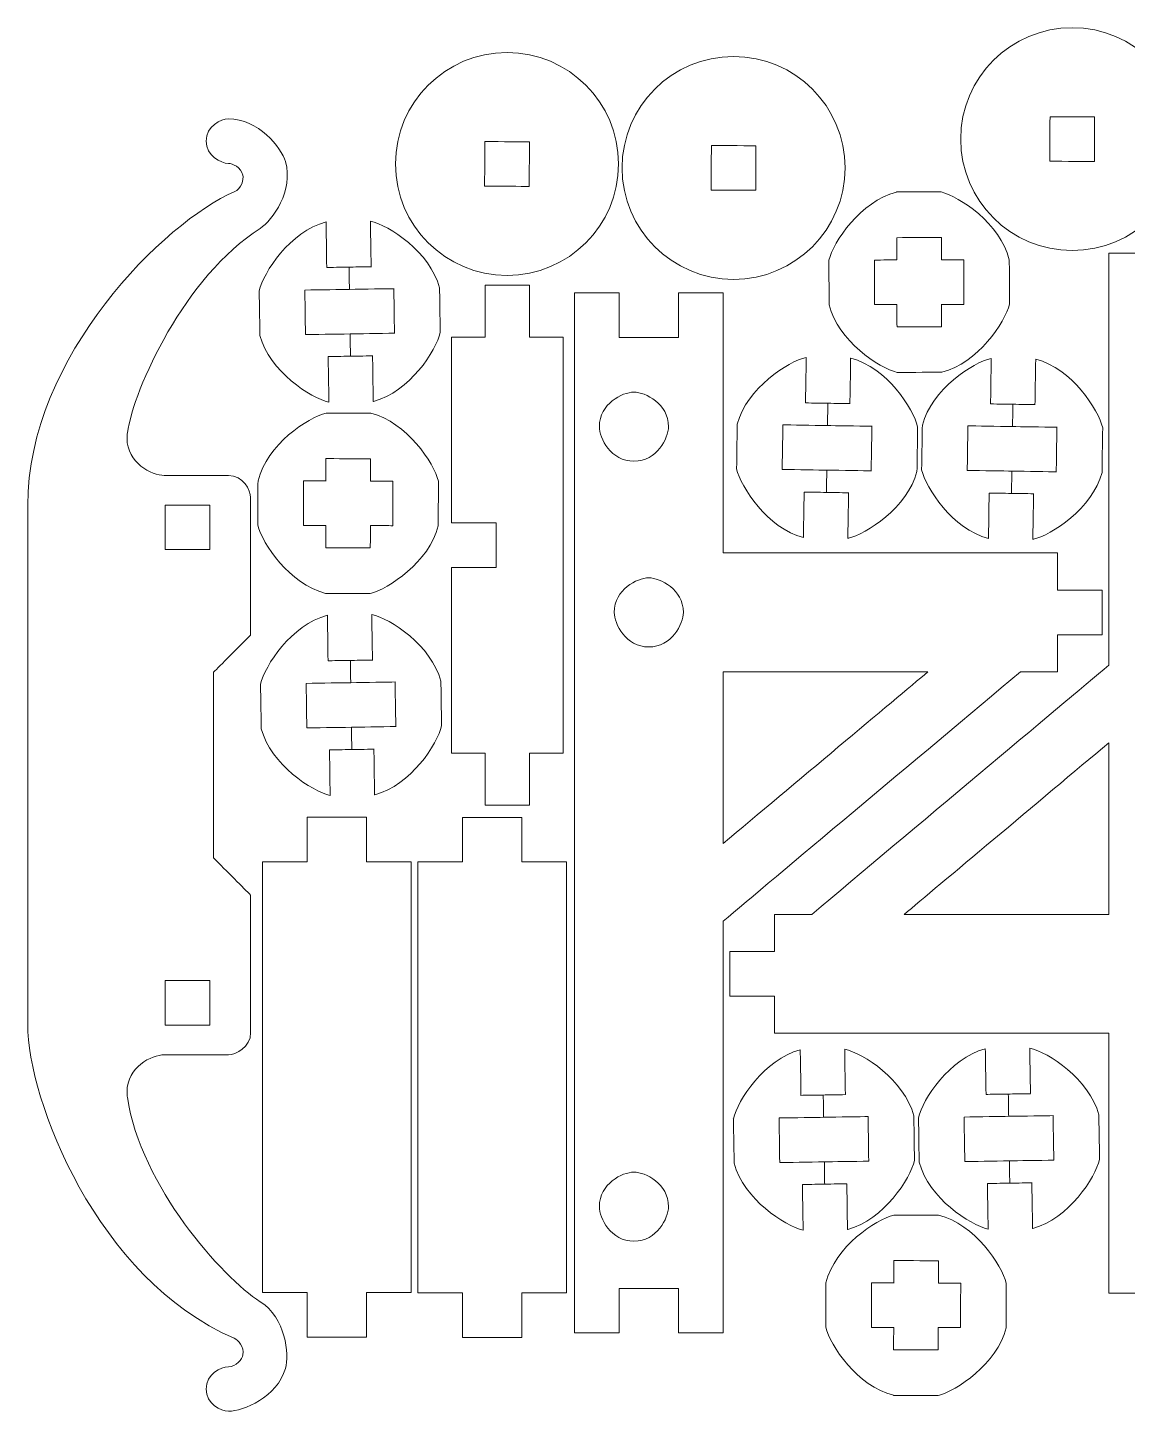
# Model space of a CAD drawing. Header units: millimetres. Extents: x -5059 to 5976, y -2595 to 3315.
# Drawn here: x 1279.8 to 1427.8, y -1473.6 to -1287.3 of the extents above; entities that cross this region are included whole.
import ezdxf

# ---------------------------------------------------------------- set-up
doc = ezdxf.new("R2010")
doc.units = ezdxf.units.MM
doc.header["$MEASUREMENT"] = 0
doc.layers.add('Layer 1', color=7, linetype='Continuous')

msp = doc.modelspace()

# ---------------------------------------------------------------- linework, layer by layer
at = {"layer": 'Layer 1', "color": 250, "lineweight": 9}
for centre in [(1420.3454, -1302.318), (1344.3047, -1305.6688), (1374.7846, -1306.1979)]:
    msp.add_ellipse(centre, major_axis=(0, 15), ratio=1, dxfattribs=at)
at = {"layer": 'Layer 1', "color": 18, "lineweight": 9}
for points in [[(1303.8129, -1302.5841), (1303.8129, -1300.5841), (1305.8129, -1299.5841), (1306.8129, -1299.5841)], [(1417.3613, -1299.3022), (1417.3508, -1301.3023), (1417.335, -1304.3022), (1417.3297, -1305.3022)], [(1423.3613, -1299.3339), (1421.3613, -1299.3234), (1418.3613, -1299.3075), (1417.3613, -1299.3022)], [(1423.3296, -1305.3338), (1423.3401, -1303.3339), (1423.356, -1300.3339), (1423.3613, -1299.3339)], [(1303.8129, -1302.5841), (1303.8129, -1304.5841), (1305.8129, -1305.5841), (1306.8129, -1305.5841)], [(1341.3206, -1302.653), (1341.3101, -1304.6531), (1341.2943, -1307.653), (1341.289, -1308.653)], [(1347.3206, -1302.6847), (1345.3206, -1302.6742), (1342.3206, -1302.6583), (1341.3206, -1302.653)], [(1347.2889, -1308.6846), (1347.2994, -1306.6847), (1347.3153, -1303.6847), (1347.3206, -1302.6847)], [(1371.8005, -1303.1821), (1371.79, -1305.1822), (1371.7742, -1308.1821), (1371.7689, -1309.1821)], [(1377.8005, -1303.2138), (1375.8005, -1303.2033), (1372.8005, -1303.1874), (1371.8005, -1303.1821)], [(1377.7688, -1309.2137), (1377.7793, -1307.2138), (1377.7952, -1304.2138), (1377.8005, -1303.2138)], [(1417.3297, -1305.3022), (1419.3297, -1305.3127), (1422.3295, -1305.3286), (1423.3296, -1305.3338)], [(1279.8129, -1351.6636), (1279.8129, -1331.4879), (1298.3407, -1313.4139), (1307.6046, -1309.4208)], [(1341.289, -1308.653), (1343.289, -1308.6635), (1346.2888, -1308.6794), (1347.2889, -1308.6846)], [(1371.7689, -1309.1821), (1373.7689, -1309.1926), (1376.7687, -1309.2085), (1377.7688, -1309.2137)], [(1396.724, -1309.4319), (1398.724, -1309.4268), (1401.7241, -1309.4189), (1402.7241, -1309.4164)], [(1396.724, -1309.4319), (1396.725, -1309.4391), (1396.7264, -1309.4499), (1396.7269, -1309.4536)], [(1402.7241, -1309.4164), (1402.725, -1309.4235), (1402.7264, -1309.4344), (1402.7269, -1309.438)], [(1411.8852, -1318.5489), (1410.6655, -1313.6693), (1405.1698, -1310.0351), (1402.7269, -1309.438)], [(1396.7269, -1309.4536), (1391.8474, -1310.6733), (1388.2132, -1316.1689), (1387.6159, -1318.6118)], [(1311.097, -1314.3404), (1300.9373, -1320.7826), (1294.107, -1335.9056), (1293.2318, -1341.8566)], [(1319.9538, -1313.4614), (1315.0907, -1314.7451), (1311.5289, -1320.2881), (1310.9638, -1322.7385)], [(1320.0501, -1319.5954), (1320.018, -1317.5507), (1319.9698, -1314.4837), (1319.9538, -1313.4614)], [(1326.0234, -1319.4951), (1325.9912, -1317.4504), (1325.943, -1314.3835), (1325.927, -1313.3612)], [(1325.953, -1313.3672), (1325.9443, -1313.3652), (1325.9314, -1313.3622), (1325.927, -1313.3612)], [(1335.2298, -1322.3571), (1333.9463, -1317.494), (1328.4034, -1313.9323), (1325.953, -1313.3672)], [(1396.7429, -1315.5881), (1398.7428, -1315.583), (1401.7428, -1315.5752), (1402.7428, -1315.5726)], [(1396.7506, -1318.5881), (1396.748, -1317.5881), (1396.7441, -1316.0881), (1396.7429, -1315.5881)], [(1402.7428, -1315.5726), (1402.7454, -1316.5726), (1402.7492, -1318.0725), (1402.7506, -1318.5726)], [(1387.6159, -1318.6118), (1387.6211, -1320.6118), (1387.6289, -1323.6117), (1387.6315, -1324.6117)], [(1393.7506, -1318.5959), (1394.7506, -1318.5933), (1396.2506, -1318.5894), (1396.7506, -1318.5881)], [(1393.7662, -1324.5958), (1393.761, -1322.5958), (1393.7532, -1319.5958), (1393.7506, -1318.5959)], [(1402.7506, -1318.5726), (1403.7506, -1318.5699), (1405.2506, -1318.5661), (1405.7506, -1318.5648)], [(1405.7506, -1318.5648), (1405.7558, -1320.5647), (1405.7635, -1323.5647), (1405.7661, -1324.5647)], [(1411.9008, -1324.5488), (1411.8956, -1322.5488), (1411.8878, -1319.5489), (1411.8852, -1318.5489)], [(1425.2928, -1317.6909), (1427.2928, -1317.6909), (1430.2928, -1317.6909), (1431.2928, -1317.6909)], [(1425.2928, -1373.1269), (1425.2928, -1354.6482), (1425.2928, -1326.9302), (1425.2928, -1317.6909)], [(1323.0497, -1319.5482), (1322.0499, -1319.5639), (1320.5501, -1319.5874), (1320.0501, -1319.5954)], [(1326.0493, -1319.501), (1325.0495, -1319.5167), (1323.5497, -1319.5404), (1323.0497, -1319.5482)], [(1323.0497, -1319.5482), (1323.0654, -1320.547), (1323.0889, -1322.0452), (1323.0968, -1322.5446)], [(1323.0969, -1322.5478), (1325.0966, -1322.5164), (1328.0961, -1322.4693), (1329.0961, -1322.4536)], [(1329.1644, -1328.4468), (1329.133, -1326.4471), (1329.0858, -1323.4475), (1329.0701, -1322.4475)], [(1335.3242, -1328.3564), (1335.2927, -1326.3566), (1335.2456, -1323.357), (1335.2298, -1322.3571)], [(1347.3466, -1321.998), (1345.3466, -1321.998), (1342.3466, -1321.998), (1341.3466, -1321.998)], [(1341.3466, -1321.998), (1341.3466, -1324.3314), (1341.3466, -1327.8314), (1341.3466, -1328.998)], [(1347.3466, -1328.998), (1347.3466, -1326.6647), (1347.3466, -1323.1647), (1347.3466, -1321.998)], [(1310.9379, -1322.7325), (1310.9465, -1322.7345), (1310.9595, -1322.7375), (1310.9638, -1322.7385)], [(1310.9638, -1322.7385), (1310.9952, -1324.7383), (1311.0424, -1327.7379), (1311.0581, -1328.7378)], [(1317.0976, -1322.6422), (1319.0974, -1322.6107), (1322.097, -1322.5635), (1323.0969, -1322.5478)], [(1317.1919, -1328.6414), (1317.1605, -1326.6416), (1317.1134, -1323.642), (1317.0976, -1322.6422)], [(1353.3772, -1323.0334), (1355.3772, -1323.0334), (1358.3772, -1323.0334), (1359.3772, -1323.0334)], [(1353.3772, -1463.0334), (1353.3772, -1416.3668), (1353.3772, -1346.3668), (1353.3772, -1323.0334)], [(1359.3772, -1323.0334), (1359.3772, -1325.0334), (1359.3772, -1328.0334), (1359.3772, -1329.0334)], [(1367.3772, -1323.0334), (1369.3772, -1323.0334), (1372.3772, -1323.0334), (1373.3772, -1323.0334)], [(1367.3772, -1329.0334), (1367.3772, -1327.0334), (1367.3772, -1324.0334), (1367.3772, -1323.0334)], [(1373.3772, -1323.0334), (1373.3772, -1334.7001), (1373.3772, -1352.2001), (1373.3772, -1358.0334)], [(1387.6315, -1324.6117), (1388.8513, -1329.4912), (1394.347, -1333.1254), (1396.7899, -1333.7226)], [(1396.7661, -1324.588), (1395.7662, -1324.5906), (1394.2661, -1324.5945), (1393.7662, -1324.5958)], [(1396.7661, -1324.588), (1396.7652, -1324.5809), (1396.7638, -1324.57), (1396.7633, -1324.5664)], [(1396.7739, -1327.588), (1396.7713, -1326.588), (1396.7675, -1325.0881), (1396.7661, -1324.588)], [(1402.7662, -1324.5725), (1402.7652, -1324.5653), (1402.7638, -1324.5545), (1402.7633, -1324.5508)], [(1405.7661, -1324.5647), (1404.7661, -1324.5673), (1403.2661, -1324.5712), (1402.7662, -1324.5725)], [(1402.7662, -1324.5725), (1402.7687, -1325.5724), (1402.7727, -1327.0725), (1402.7739, -1327.5724)], [(1402.7898, -1333.7071), (1407.6693, -1332.4873), (1411.3035, -1326.9916), (1411.9008, -1324.5488)], [(1402.7739, -1327.5724), (1400.7739, -1327.5776), (1397.7739, -1327.5854), (1396.7739, -1327.588)], [(1311.0321, -1328.7318), (1311.0408, -1328.7338), (1311.0537, -1328.7368), (1311.0581, -1328.7378)], [(1311.0581, -1328.7378), (1312.3417, -1333.6008), (1317.8845, -1337.1626), (1320.3351, -1337.7277)], [(1323.1911, -1328.5471), (1321.1914, -1328.5785), (1318.1918, -1328.6257), (1317.1919, -1328.6414)], [(1329.1903, -1328.4528), (1327.1906, -1328.4842), (1324.191, -1328.5314), (1323.1911, -1328.5471)], [(1323.1911, -1328.5471), (1323.2068, -1329.5459), (1323.2303, -1331.0441), (1323.2382, -1331.5435)], [(1326.3343, -1337.6335), (1331.1972, -1336.3498), (1334.7591, -1330.8068), (1335.3242, -1328.3564)], [(1341.3466, -1328.998), (1339.8466, -1328.998), (1337.5966, -1328.998), (1336.8466, -1328.998)], [(1336.8466, -1328.998), (1336.8466, -1337.3314), (1336.8466, -1349.8314), (1336.8466, -1353.998)], [(1351.8466, -1328.998), (1350.3466, -1328.998), (1348.0966, -1328.998), (1347.3466, -1328.998)], [(1351.8466, -1384.998), (1351.8466, -1366.3314), (1351.8466, -1338.3314), (1351.8466, -1328.998)], [(1359.3772, -1329.0334), (1362.0438, -1329.0334), (1366.0438, -1329.0334), (1367.3772, -1329.0334)], [(1320.2386, -1331.5939), (1321.2385, -1331.5782), (1322.7383, -1331.5545), (1323.2382, -1331.5467)], [(1320.3351, -1337.7277), (1320.3029, -1335.6831), (1320.2547, -1332.6162), (1320.2386, -1331.5939)], [(1323.2382, -1331.5467), (1324.2381, -1331.531), (1325.7379, -1331.5075), (1326.2378, -1331.4995)], [(1326.3083, -1337.6275), (1326.2762, -1335.5828), (1326.228, -1332.5159), (1326.212, -1331.4936)], [(1375.2869, -1340.6917), (1376.5705, -1335.8287), (1382.1133, -1332.2669), (1384.5639, -1331.7018)], [(1384.5639, -1331.7018), (1384.5317, -1333.7464), (1384.4835, -1336.8133), (1384.4674, -1337.8356)], [(1390.5371, -1331.802), (1390.505, -1333.8467), (1390.4568, -1336.9136), (1390.4408, -1337.9359)], [(1390.5599, -1331.7967), (1390.5523, -1331.7985), (1390.5409, -1331.8012), (1390.5371, -1331.802)], [(1390.5631, -1331.796), (1395.426, -1333.0797), (1398.9879, -1338.6227), (1399.553, -1341.0731)], [(1400.1836, -1340.8234), (1401.4672, -1335.9604), (1407.01, -1332.3986), (1409.4606, -1331.8335)], [(1409.4606, -1331.8335), (1409.4284, -1333.8781), (1409.3802, -1336.945), (1409.3641, -1337.9673)], [(1415.4338, -1331.9337), (1415.4017, -1333.9784), (1415.3535, -1337.0453), (1415.3375, -1338.0676)], [(1415.4566, -1331.9284), (1415.449, -1331.9302), (1415.4376, -1331.9329), (1415.4338, -1331.9337)], [(1415.4598, -1331.9277), (1420.3227, -1333.2114), (1423.8846, -1338.7544), (1424.4497, -1341.2048)], [(1396.7899, -1333.7226), (1398.7898, -1333.7174), (1401.7898, -1333.7096), (1402.7898, -1333.7071)], [(1310.8005, -1348.3113), (1312.0203, -1343.4318), (1317.516, -1339.7976), (1319.9589, -1339.2004)], [(1319.9589, -1339.2004), (1321.9588, -1339.2056), (1324.9588, -1339.2134), (1325.9588, -1339.2159)], [(1325.9588, -1339.2159), (1330.8383, -1340.4357), (1334.4725, -1345.9314), (1335.0698, -1348.3742)], [(1326.3311, -1337.6328), (1326.3235, -1337.631), (1326.3121, -1337.6283), (1326.3083, -1337.6275)], [(1384.4674, -1337.8356), (1385.4673, -1337.8513), (1386.9671, -1337.875), (1387.467, -1337.8828)], [(1387.4199, -1340.8824), (1387.4356, -1339.8836), (1387.4591, -1338.3854), (1387.467, -1337.886)], [(1387.467, -1337.8828), (1388.4669, -1337.8985), (1389.9667, -1337.922), (1390.4666, -1337.93)], [(1409.3641, -1337.9673), (1410.364, -1337.983), (1411.8638, -1338.0067), (1412.3637, -1338.0145)], [(1412.3166, -1341.0141), (1412.3323, -1340.0153), (1412.3558, -1338.5171), (1412.3637, -1338.0177)], [(1412.3637, -1338.0145), (1413.3636, -1338.0302), (1414.8634, -1338.0537), (1415.3633, -1338.0617)], [(1375.1926, -1346.691), (1375.224, -1344.6912), (1375.2712, -1341.6916), (1375.2869, -1340.6917)], [(1375.2609, -1340.6977), (1375.2696, -1340.6957), (1375.2825, -1340.6927), (1375.2869, -1340.6917)], [(1381.4207, -1340.7881), (1381.3893, -1342.7879), (1381.3422, -1345.7875), (1381.3264, -1346.7873)], [(1387.4199, -1340.8824), (1385.4202, -1340.851), (1382.4206, -1340.8038), (1381.4207, -1340.7881)], [(1393.4191, -1340.9767), (1391.4194, -1340.9453), (1388.4198, -1340.8981), (1387.4199, -1340.8824)], [(1393.3932, -1340.9827), (1393.3618, -1342.9824), (1393.3146, -1345.982), (1393.2989, -1346.982)], [(1399.553, -1341.0731), (1399.5215, -1343.0729), (1399.4744, -1346.0725), (1399.4586, -1347.0724)], [(1400.0893, -1346.8227), (1400.1207, -1344.8229), (1400.1679, -1341.8233), (1400.1836, -1340.8234)], [(1400.1576, -1340.8294), (1400.1663, -1340.8274), (1400.1792, -1340.8244), (1400.1836, -1340.8234)], [(1406.3174, -1340.9198), (1406.286, -1342.9196), (1406.2389, -1345.9192), (1406.2231, -1346.919)], [(1412.3166, -1341.0141), (1410.3169, -1340.9827), (1407.3173, -1340.9355), (1406.3174, -1340.9198)], [(1418.3158, -1341.1084), (1416.3161, -1341.077), (1413.3165, -1341.0298), (1412.3166, -1341.0141)], [(1418.2899, -1341.1144), (1418.2585, -1343.1141), (1418.2113, -1346.1137), (1418.1956, -1347.1137)], [(1293.1786, -1342.5841), (1293.1786, -1342.3403), (1293.2141, -1341.9772), (1293.2318, -1341.8566)], [(1293.1786, -1342.5841), (1293.1786, -1345.9175), (1296.512, -1347.5841), (1298.1786, -1347.5841)], [(1424.4497, -1341.2048), (1424.4182, -1343.2046), (1424.3711, -1346.2042), (1424.3553, -1347.2041)], [(1319.9429, -1345.335), (1319.9403, -1346.335), (1319.9365, -1347.8349), (1319.9351, -1348.335)], [(1325.9429, -1345.3506), (1323.9429, -1345.3454), (1320.9429, -1345.3376), (1319.9429, -1345.335)], [(1325.9352, -1348.3505), (1325.9377, -1347.3506), (1325.9417, -1345.8505), (1325.9429, -1345.3506)], [(1375.1667, -1346.697), (1375.1753, -1346.695), (1375.1883, -1346.692), (1375.1926, -1346.691)], [(1384.1826, -1355.9681), (1379.3195, -1354.6844), (1375.7577, -1349.1414), (1375.1926, -1346.691)], [(1298.1786, -1347.5841), (1301.0567, -1347.5841), (1305.3739, -1347.5841), (1306.8129, -1347.5841)], [(1306.8129, -1347.5841), (1308.8129, -1347.5841), (1309.8129, -1349.5841), (1309.8129, -1350.5841)], [(1310.7849, -1354.3112), (1310.7901, -1352.3112), (1310.7979, -1349.3113), (1310.8005, -1348.3113)], [(1316.9352, -1348.3272), (1316.93, -1350.3272), (1316.9222, -1353.3272), (1316.9196, -1354.3271)], [(1319.9351, -1348.335), (1318.9352, -1348.3324), (1317.4351, -1348.3285), (1316.9352, -1348.3272)], [(1319.9351, -1348.335), (1319.9342, -1348.3421), (1319.9328, -1348.353), (1319.9323, -1348.3566)], [(1325.9352, -1348.3505), (1325.9342, -1348.3577), (1325.9328, -1348.3685), (1325.9323, -1348.3722)], [(1328.9351, -1348.3583), (1327.9351, -1348.3557), (1326.4351, -1348.3518), (1325.9352, -1348.3505)], [(1328.9196, -1354.3582), (1328.9248, -1352.3583), (1328.9325, -1349.3583), (1328.9351, -1348.3583)], [(1335.0698, -1348.3742), (1335.0646, -1350.3742), (1335.0568, -1353.3741), (1335.0542, -1354.3741)], [(1381.3264, -1346.7873), (1383.3262, -1346.8188), (1386.3258, -1346.866), (1387.3257, -1346.8817)], [(1387.2785, -1349.8813), (1387.2942, -1348.8825), (1387.3177, -1347.3843), (1387.3256, -1346.8849)], [(1387.3257, -1346.8817), (1389.3254, -1346.9131), (1392.3249, -1346.9602), (1393.3249, -1346.9759)], [(1399.4586, -1347.0724), (1398.1751, -1351.9355), (1392.6322, -1355.4972), (1390.1818, -1356.0623)], [(1400.0634, -1346.8287), (1400.072, -1346.8267), (1400.085, -1346.8237), (1400.0893, -1346.8227)], [(1409.0793, -1356.0998), (1404.2162, -1354.8161), (1400.6544, -1349.2731), (1400.0893, -1346.8227)], [(1406.2231, -1346.919), (1408.2229, -1346.9505), (1411.2225, -1346.9977), (1412.2224, -1347.0134)], [(1412.1752, -1350.013), (1412.1909, -1349.0142), (1412.2144, -1347.516), (1412.2223, -1347.0166)], [(1412.2224, -1347.0134), (1414.2221, -1347.0448), (1417.2216, -1347.0919), (1418.2216, -1347.1076)], [(1424.3553, -1347.2041), (1423.0718, -1352.0672), (1417.5289, -1355.6289), (1415.0785, -1356.194)], [(1384.2789, -1349.8341), (1384.2468, -1351.8788), (1384.1986, -1354.9458), (1384.1826, -1355.9681)], [(1387.2785, -1349.8813), (1386.2787, -1349.8656), (1384.7789, -1349.8421), (1384.2789, -1349.8341)], [(1390.2781, -1349.9285), (1389.2783, -1349.9128), (1387.7785, -1349.8891), (1387.2785, -1349.8813)], [(1390.2522, -1349.9344), (1390.22, -1351.9791), (1390.1718, -1355.046), (1390.1558, -1356.0683)], [(1409.1756, -1349.9658), (1409.1435, -1352.0105), (1409.0953, -1355.0775), (1409.0793, -1356.0998)], [(1412.1752, -1350.013), (1411.1754, -1349.9973), (1409.6756, -1349.9738), (1409.1756, -1349.9658)], [(1415.1748, -1350.0602), (1414.175, -1350.0445), (1412.6752, -1350.0208), (1412.1752, -1350.013)], [(1415.1489, -1350.0661), (1415.1167, -1352.1108), (1415.0685, -1355.1777), (1415.0525, -1356.2)], [(1279.8129, -1421.5047), (1279.8129, -1398.2243), (1279.8129, -1363.3038), (1279.8129, -1351.6636)], [(1298.3129, -1351.5841), (1298.3129, -1353.5841), (1298.3129, -1356.5841), (1298.3129, -1357.5841)], [(1304.3129, -1351.5841), (1302.3129, -1351.5841), (1299.3129, -1351.5841), (1298.3129, -1351.5841)], [(1304.3129, -1357.5841), (1304.3129, -1355.5841), (1304.3129, -1352.5841), (1304.3129, -1351.5841)], [(1309.8129, -1350.5841), (1309.8129, -1356.7508), (1309.8129, -1366.0008), (1309.8129, -1369.0841)], [(1342.8466, -1353.998), (1340.8466, -1353.998), (1337.8466, -1353.998), (1336.8466, -1353.998)], [(1342.8466, -1359.998), (1342.8466, -1357.998), (1342.8466, -1354.998), (1342.8466, -1353.998)], [(1319.8959, -1363.4694), (1315.0164, -1362.2497), (1311.3822, -1356.7541), (1310.7849, -1354.3112)], [(1316.9196, -1354.3271), (1317.9196, -1354.3297), (1319.4196, -1354.3336), (1319.9196, -1354.3349)], [(1319.9196, -1354.3349), (1319.917, -1355.3349), (1319.9131, -1356.8349), (1319.9119, -1357.3349)], [(1335.0542, -1354.3741), (1333.8345, -1359.2537), (1328.3388, -1362.8879), (1325.8959, -1363.485)], [(1325.9118, -1357.3504), (1325.9144, -1356.3504), (1325.9182, -1354.8505), (1325.9196, -1354.3504)], [(1325.9196, -1354.3504), (1326.9196, -1354.3531), (1328.4196, -1354.3569), (1328.9196, -1354.3582)], [(1298.3129, -1357.5841), (1300.3129, -1357.5841), (1303.3129, -1357.5841), (1304.3129, -1357.5841)], [(1319.9119, -1357.3349), (1321.9118, -1357.34), (1324.9118, -1357.3478), (1325.9118, -1357.3504)], [(1390.1818, -1356.0623), (1390.1731, -1356.0643), (1390.1602, -1356.0673), (1390.1558, -1356.0683)], [(1415.0785, -1356.194), (1415.0698, -1356.196), (1415.0569, -1356.199), (1415.0525, -1356.2)], [(1373.3772, -1358.0334), (1388.3772, -1358.0334), (1410.8772, -1358.0334), (1418.3772, -1358.0334)], [(1418.3772, -1358.0334), (1418.3772, -1359.7001), (1418.3772, -1362.2001), (1418.3772, -1363.0334)], [(1336.8466, -1359.998), (1338.8466, -1359.998), (1341.8466, -1359.998), (1342.8466, -1359.998)], [(1336.8466, -1359.998), (1336.8466, -1368.3314), (1336.8466, -1380.8314), (1336.8466, -1384.998)], [(1418.3772, -1363.0334), (1420.3772, -1363.0334), (1423.3772, -1363.0334), (1424.3772, -1363.0334)], [(1424.3772, -1363.0334), (1424.3772, -1365.0334), (1424.3772, -1368.0334), (1424.3772, -1369.0334)], [(1319.893, -1363.4911), (1319.894, -1363.4839), (1319.8954, -1363.4731), (1319.8959, -1363.4694)], [(1319.893, -1363.4911), (1321.893, -1363.4962), (1324.8931, -1363.5041), (1325.8931, -1363.5066)], [(1325.8931, -1363.5066), (1325.894, -1363.4995), (1325.8954, -1363.4886), (1325.8959, -1363.485)], [(1320.1321, -1366.4093), (1315.269, -1367.693), (1311.7072, -1373.236), (1311.1421, -1375.6864)], [(1320.2284, -1372.5433), (1320.1963, -1370.4986), (1320.1481, -1367.4316), (1320.1321, -1366.4093)], [(1326.2017, -1372.443), (1326.1695, -1370.3983), (1326.1213, -1367.3314), (1326.1053, -1366.3091)], [(1326.1313, -1366.3151), (1326.1226, -1366.3131), (1326.1097, -1366.3101), (1326.1053, -1366.3091)], [(1335.4081, -1375.305), (1334.1246, -1370.4419), (1328.5817, -1366.8802), (1326.1313, -1366.3151)], [(1418.3772, -1369.0334), (1418.3772, -1370.7001), (1418.3772, -1373.2001), (1418.3772, -1374.0334)], [(1424.3772, -1369.0334), (1422.3772, -1369.0334), (1419.3772, -1369.0334), (1418.3772, -1369.0334)], [(1309.8129, -1369.0841), (1308.1462, -1370.7508), (1305.6462, -1373.2508), (1304.8129, -1374.0841)], [(1323.228, -1372.4961), (1322.2282, -1372.5118), (1320.7284, -1372.5353), (1320.2284, -1372.5433)], [(1326.2276, -1372.4489), (1325.2278, -1372.4646), (1323.728, -1372.4883), (1323.228, -1372.4961)], [(1323.228, -1372.4961), (1323.2437, -1373.4949), (1323.2672, -1374.9931), (1323.2751, -1375.4925)], [(1304.8129, -1374.0841), (1304.8129, -1382.4175), (1304.8129, -1394.9175), (1304.8129, -1399.0841)], [(1373.3772, -1374.0334), (1373.3772, -1381.7403), (1373.3772, -1393.3007), (1373.3772, -1397.1541)], [(1373.3772, -1397.1541), (1382.5619, -1389.4472), (1396.339, -1377.8869), (1400.9314, -1374.0334)], [(1400.9314, -1374.0334), (1391.7466, -1374.0334), (1377.9695, -1374.0334), (1373.3772, -1374.0334)], [(1413.3772, -1374.0334), (1400.0438, -1385.2214), (1380.0438, -1402.0034), (1373.3772, -1407.5974)], [(1385.2928, -1406.6909), (1398.6262, -1395.5029), (1418.6262, -1378.7209), (1425.2928, -1373.1269)], [(1418.3772, -1374.0334), (1416.7105, -1374.0334), (1414.2105, -1374.0334), (1413.3772, -1374.0334)], [(1311.1162, -1375.6804), (1311.1248, -1375.6824), (1311.1378, -1375.6854), (1311.1421, -1375.6864)], [(1311.1421, -1375.6864), (1311.1735, -1377.6862), (1311.2207, -1380.6858), (1311.2364, -1381.6857)], [(1317.2759, -1375.5901), (1319.2757, -1375.5586), (1322.2753, -1375.5114), (1323.2752, -1375.4957)], [(1317.3702, -1381.5893), (1317.3388, -1379.5895), (1317.2917, -1376.5899), (1317.2759, -1375.5901)], [(1323.2752, -1375.4957), (1325.2749, -1375.4643), (1328.2744, -1375.4172), (1329.2744, -1375.4015)], [(1329.3427, -1381.3947), (1329.3113, -1379.395), (1329.2641, -1376.3954), (1329.2484, -1375.3954)], [(1335.5025, -1381.3043), (1335.471, -1379.3045), (1335.4239, -1376.3049), (1335.4081, -1375.305)], [(1311.2104, -1381.6797), (1311.2191, -1381.6817), (1311.232, -1381.6847), (1311.2364, -1381.6857)], [(1311.2364, -1381.6857), (1312.52, -1386.5487), (1318.0628, -1390.1105), (1320.5134, -1390.6756)], [(1323.3694, -1381.495), (1321.3697, -1381.5264), (1318.3701, -1381.5736), (1317.3702, -1381.5893)], [(1329.3686, -1381.4007), (1327.3689, -1381.4321), (1324.3693, -1381.4793), (1323.3694, -1381.495)], [(1323.3694, -1381.495), (1323.3851, -1382.4938), (1323.4086, -1383.992), (1323.4165, -1384.4914)], [(1326.5126, -1390.5814), (1331.3755, -1389.2977), (1334.9374, -1383.7547), (1335.5025, -1381.3043)], [(1425.2928, -1383.5702), (1416.1081, -1391.2771), (1402.331, -1402.8374), (1397.7386, -1406.6909)], [(1425.2928, -1406.6909), (1425.2928, -1398.984), (1425.2928, -1387.4236), (1425.2928, -1383.5702)], [(1320.4169, -1384.5418), (1321.4168, -1384.5261), (1322.9166, -1384.5024), (1323.4165, -1384.4946)], [(1320.5134, -1390.6756), (1320.4812, -1388.631), (1320.433, -1385.5641), (1320.4169, -1384.5418)], [(1323.4165, -1384.4946), (1324.4164, -1384.4789), (1325.9162, -1384.4554), (1326.4161, -1384.4474)], [(1326.4866, -1390.5754), (1326.4545, -1388.5307), (1326.4063, -1385.4638), (1326.3903, -1384.4415)], [(1336.8466, -1384.998), (1338.3466, -1384.998), (1340.5966, -1384.998), (1341.3466, -1384.998)], [(1341.3466, -1384.998), (1341.3466, -1387.3314), (1341.3466, -1390.8314), (1341.3466, -1391.998)], [(1347.3466, -1391.998), (1347.3466, -1389.6647), (1347.3466, -1386.1647), (1347.3466, -1384.998)], [(1347.3466, -1384.998), (1348.8466, -1384.998), (1351.0966, -1384.998), (1351.8466, -1384.998)], [(1326.5094, -1390.5807), (1326.5018, -1390.5789), (1326.4904, -1390.5762), (1326.4866, -1390.5754)], [(1341.3466, -1391.998), (1343.3466, -1391.998), (1346.3466, -1391.998), (1347.3466, -1391.998)], [(1317.4182, -1399.5907), (1317.4182, -1397.5907), (1317.4182, -1394.5907), (1317.4182, -1393.5907)], [(1325.4182, -1393.5907), (1322.7515, -1393.5907), (1318.7515, -1393.5907), (1317.4182, -1393.5907)], [(1325.4182, -1393.5907), (1325.4182, -1395.5907), (1325.4182, -1398.5907), (1325.4182, -1399.5907)], [(1338.2919, -1399.6233), (1338.2919, -1397.6233), (1338.2919, -1394.6233), (1338.2919, -1393.6233)], [(1346.2919, -1393.6233), (1343.6252, -1393.6233), (1339.6252, -1393.6233), (1338.2919, -1393.6233)], [(1346.2919, -1393.6233), (1346.2919, -1395.6233), (1346.2919, -1398.6233), (1346.2919, -1399.6233)], [(1304.8129, -1399.0841), (1306.4796, -1400.7508), (1308.9796, -1403.2508), (1309.8129, -1404.0841)], [(1311.4182, -1399.5907), (1313.4182, -1399.5907), (1316.4182, -1399.5907), (1317.4182, -1399.5907)], [(1311.4182, -1457.5907), (1311.4182, -1438.2574), (1311.4182, -1409.2574), (1311.4182, -1399.5907)], [(1325.4182, -1399.5907), (1327.4182, -1399.5907), (1330.4182, -1399.5907), (1331.4182, -1399.5907)], [(1331.4182, -1399.5907), (1331.4182, -1418.9241), (1331.4182, -1447.9241), (1331.4182, -1457.5907)], [(1332.2919, -1399.6233), (1334.2919, -1399.6233), (1337.2919, -1399.6233), (1338.2919, -1399.6233)], [(1332.2919, -1457.6233), (1332.2919, -1438.29), (1332.2919, -1409.29), (1332.2919, -1399.6233)], [(1346.2919, -1399.6233), (1348.2919, -1399.6233), (1351.2919, -1399.6233), (1352.2919, -1399.6233)], [(1352.2919, -1399.6233), (1352.2919, -1418.9567), (1352.2919, -1447.9567), (1352.2919, -1457.6233)], [(1309.8129, -1422.5841), (1309.8129, -1416.4175), (1309.8129, -1407.1675), (1309.8129, -1404.0841)], [(1373.3772, -1407.5974), (1373.3772, -1426.0761), (1373.3772, -1453.7941), (1373.3772, -1463.0334)], [(1380.2928, -1406.6909), (1381.9595, -1406.6909), (1384.4595, -1406.6909), (1385.2928, -1406.6909)], [(1380.2928, -1411.6909), (1380.2928, -1410.0242), (1380.2928, -1407.5242), (1380.2928, -1406.6909)], [(1397.7386, -1406.6909), (1406.9234, -1406.6909), (1420.7005, -1406.6909), (1425.2928, -1406.6909)], [(1374.2928, -1411.6909), (1376.2928, -1411.6909), (1379.2928, -1411.6909), (1380.2928, -1411.6909)], [(1374.2928, -1417.6909), (1374.2928, -1415.6909), (1374.2928, -1412.6909), (1374.2928, -1411.6909)], [(1298.3129, -1415.5841), (1298.3129, -1417.5841), (1298.3129, -1420.5841), (1298.3129, -1421.5841)], [(1304.3129, -1415.5841), (1302.3129, -1415.5841), (1299.3129, -1415.5841), (1298.3129, -1415.5841)], [(1304.3129, -1421.5841), (1304.3129, -1419.5841), (1304.3129, -1416.5841), (1304.3129, -1415.5841)], [(1380.2928, -1417.6909), (1378.2928, -1417.6909), (1375.2928, -1417.6909), (1374.2928, -1417.6909)], [(1380.2928, -1422.6909), (1380.2928, -1421.0242), (1380.2928, -1418.5242), (1380.2928, -1417.6909)], [(1307.6046, -1463.7475), (1289.0768, -1455.7613), (1279.8129, -1431.5925), (1279.8129, -1421.5047)], [(1298.3129, -1421.5841), (1300.3129, -1421.5841), (1303.3129, -1421.5841), (1304.3129, -1421.5841)], [(1309.8129, -1422.5841), (1309.8129, -1424.5841), (1307.8129, -1425.5841), (1306.8129, -1425.5841)], [(1425.2928, -1422.6909), (1410.2928, -1422.6909), (1387.7928, -1422.6909), (1380.2928, -1422.6909)], [(1425.2928, -1457.6909), (1425.2928, -1446.0242), (1425.2928, -1428.5242), (1425.2928, -1422.6909)], [(1383.7595, -1424.9149), (1378.8964, -1426.1986), (1375.3346, -1431.7416), (1374.7695, -1434.192)], [(1383.8558, -1431.0489), (1383.8237, -1429.0042), (1383.7755, -1425.9372), (1383.7595, -1424.9149)], [(1389.8291, -1430.9486), (1389.7969, -1428.9039), (1389.7487, -1425.837), (1389.7327, -1424.8147)], [(1389.7587, -1424.8207), (1389.75, -1424.8187), (1389.7371, -1424.8157), (1389.7327, -1424.8147)], [(1399.0355, -1433.8106), (1397.752, -1428.9475), (1392.2091, -1425.3858), (1389.7587, -1424.8207)], [(1408.6562, -1424.7832), (1403.7931, -1426.0669), (1400.2313, -1431.6099), (1399.6662, -1434.0603)], [(1408.7525, -1430.9172), (1408.7204, -1428.8725), (1408.6722, -1425.8055), (1408.6562, -1424.7832)], [(1414.7258, -1430.8169), (1414.6936, -1428.7722), (1414.6454, -1425.7053), (1414.6294, -1424.683)], [(1414.6554, -1424.689), (1414.6467, -1424.687), (1414.6338, -1424.684), (1414.6294, -1424.683)], [(1423.9322, -1433.6789), (1422.6487, -1428.8158), (1417.1058, -1425.2541), (1414.6554, -1424.689)], [(1293.1786, -1430.5841), (1293.1786, -1427.2508), (1296.512, -1425.5841), (1298.1786, -1425.5841)], [(1306.8129, -1425.5841), (1303.9348, -1425.5841), (1299.6177, -1425.5841), (1298.1786, -1425.5841)], [(1293.1786, -1430.5841), (1293.1786, -1430.8279), (1293.2141, -1431.191), (1293.2318, -1431.3117)], [(1293.2318, -1431.3117), (1294.9822, -1443.2136), (1306.0171, -1455.6068), (1311.097, -1458.8279)], [(1386.8554, -1431.0017), (1385.8556, -1431.0174), (1384.3558, -1431.0409), (1383.8558, -1431.0489)], [(1389.855, -1430.9545), (1388.8552, -1430.9702), (1387.3554, -1430.9939), (1386.8554, -1431.0017)], [(1386.8554, -1431.0017), (1386.8711, -1432.0005), (1386.8946, -1433.4987), (1386.9025, -1433.9981)], [(1411.7521, -1430.87), (1410.7523, -1430.8857), (1409.2525, -1430.9092), (1408.7525, -1430.9172)], [(1414.7517, -1430.8228), (1413.7519, -1430.8385), (1412.2521, -1430.8622), (1411.7521, -1430.87)], [(1411.7521, -1430.87), (1411.7678, -1431.8688), (1411.7913, -1433.367), (1411.7992, -1433.8664)], [(1374.7436, -1434.186), (1374.7522, -1434.188), (1374.7652, -1434.191), (1374.7695, -1434.192)], [(1374.7695, -1434.192), (1374.8009, -1436.1918), (1374.8481, -1439.1914), (1374.8638, -1440.1913)], [(1380.9033, -1434.0957), (1382.9031, -1434.0642), (1385.9027, -1434.017), (1386.9026, -1434.0013)], [(1380.9976, -1440.0949), (1380.9662, -1438.0951), (1380.9191, -1435.0955), (1380.9033, -1434.0957)], [(1386.9026, -1434.0013), (1388.9023, -1433.9699), (1391.9018, -1433.9228), (1392.9018, -1433.9071)], [(1392.9701, -1439.9003), (1392.9387, -1437.9006), (1392.8915, -1434.901), (1392.8758, -1433.901)], [(1399.1299, -1439.8099), (1399.0984, -1437.8101), (1399.0513, -1434.8105), (1399.0355, -1433.8106)], [(1399.6403, -1434.0543), (1399.6489, -1434.0563), (1399.6619, -1434.0593), (1399.6662, -1434.0603)], [(1399.6662, -1434.0603), (1399.6976, -1436.0601), (1399.7448, -1439.0597), (1399.7605, -1440.0596)], [(1405.8, -1433.964), (1407.7998, -1433.9325), (1410.7994, -1433.8853), (1411.7993, -1433.8696)], [(1405.8943, -1439.9632), (1405.8629, -1437.9634), (1405.8158, -1434.9638), (1405.8, -1433.964)], [(1411.7993, -1433.8696), (1413.799, -1433.8382), (1416.7985, -1433.7911), (1417.7985, -1433.7754)], [(1417.8668, -1439.7686), (1417.8354, -1437.7689), (1417.7882, -1434.7693), (1417.7725, -1433.7693)], [(1424.0266, -1439.6782), (1423.9951, -1437.6784), (1423.948, -1434.6788), (1423.9322, -1433.6789)], [(1390.14, -1449.087), (1395.0029, -1447.8033), (1398.5648, -1442.2603), (1399.1299, -1439.8099)], [(1417.8927, -1439.7746), (1415.893, -1439.806), (1412.8934, -1439.8532), (1411.8935, -1439.8689)], [(1415.0367, -1448.9553), (1419.8996, -1447.6716), (1423.4615, -1442.1286), (1424.0266, -1439.6782)], [(1374.8378, -1440.1853), (1374.8465, -1440.1873), (1374.8594, -1440.1903), (1374.8638, -1440.1913)], [(1374.8638, -1440.1913), (1376.1474, -1445.0543), (1381.6902, -1448.6161), (1384.1408, -1449.1812)], [(1386.9968, -1440.0006), (1384.9971, -1440.032), (1381.9975, -1440.0792), (1380.9976, -1440.0949)], [(1392.996, -1439.9063), (1390.9963, -1439.9377), (1387.9967, -1439.9849), (1386.9968, -1440.0006)], [(1386.9968, -1440.0006), (1387.0125, -1440.9994), (1387.036, -1442.4976), (1387.0439, -1442.997)], [(1399.7345, -1440.0536), (1399.7432, -1440.0556), (1399.7561, -1440.0586), (1399.7605, -1440.0596)], [(1399.7605, -1440.0596), (1401.0441, -1444.9226), (1406.5869, -1448.4844), (1409.0375, -1449.0495)], [(1411.8935, -1439.8689), (1409.8938, -1439.9003), (1406.8942, -1439.9475), (1405.8943, -1439.9632)], [(1411.8935, -1439.8689), (1411.9092, -1440.8677), (1411.9327, -1442.3659), (1411.9406, -1442.8653)], [(1384.0443, -1443.0474), (1385.0442, -1443.0317), (1386.544, -1443.008), (1387.0439, -1443.0002)], [(1384.1408, -1449.1812), (1384.1086, -1447.1366), (1384.0604, -1444.0697), (1384.0443, -1443.0474)], [(1387.0439, -1443.0002), (1388.0438, -1442.9845), (1389.5436, -1442.961), (1390.0435, -1442.953)], [(1390.114, -1449.081), (1390.0819, -1447.0363), (1390.0337, -1443.9694), (1390.0177, -1442.9471)], [(1408.941, -1442.9157), (1409.9409, -1442.9), (1411.4407, -1442.8763), (1411.9406, -1442.8685)], [(1409.0375, -1449.0495), (1409.0053, -1447.0049), (1408.9571, -1443.938), (1408.941, -1442.9157)], [(1411.9406, -1442.8685), (1412.9405, -1442.8528), (1414.4403, -1442.8293), (1414.9402, -1442.8213)], [(1415.0107, -1448.9493), (1414.9786, -1446.9046), (1414.9304, -1443.8377), (1414.9144, -1442.8154)], [(1387.2084, -1456.2713), (1388.4282, -1451.3918), (1393.9239, -1447.7576), (1396.3668, -1447.1604)], [(1396.3668, -1447.1604), (1398.3667, -1447.1656), (1401.3667, -1447.1734), (1402.3667, -1447.1759)], [(1402.3667, -1447.1759), (1407.2462, -1448.3957), (1410.8804, -1453.8914), (1411.4777, -1456.3342)], [(1390.1368, -1449.0863), (1390.1292, -1449.0845), (1390.1178, -1449.0818), (1390.114, -1449.081)], [(1415.0335, -1448.9546), (1415.0259, -1448.9528), (1415.0145, -1448.9501), (1415.0107, -1448.9493)], [(1396.3508, -1453.295), (1396.3482, -1454.295), (1396.3444, -1455.7949), (1396.343, -1456.295)], [(1402.3508, -1453.3106), (1400.3508, -1453.3054), (1397.3508, -1453.2976), (1396.3508, -1453.295)], [(1402.3431, -1456.3105), (1402.3456, -1455.3106), (1402.3496, -1453.8105), (1402.3508, -1453.3106)], [(1387.1928, -1462.2712), (1387.198, -1460.2712), (1387.2058, -1457.2713), (1387.2084, -1456.2713)], [(1393.3431, -1456.2872), (1393.3379, -1458.2872), (1393.3301, -1461.2872), (1393.3275, -1462.2871)], [(1396.343, -1456.295), (1395.3431, -1456.2924), (1393.843, -1456.2885), (1393.3431, -1456.2872)], [(1396.343, -1456.295), (1396.3421, -1456.3021), (1396.3407, -1456.313), (1396.3402, -1456.3166)], [(1402.3431, -1456.3105), (1402.3421, -1456.3177), (1402.3407, -1456.3285), (1402.3402, -1456.3322)], [(1405.343, -1456.3183), (1404.343, -1456.3157), (1402.843, -1456.3118), (1402.3431, -1456.3105)], [(1405.3275, -1462.3182), (1405.3327, -1460.3183), (1405.3404, -1457.3183), (1405.343, -1456.3183)], [(1411.4777, -1456.3342), (1411.4725, -1458.3342), (1411.4647, -1461.3341), (1411.4621, -1462.3341)], [(1317.4182, -1457.5907), (1315.4182, -1457.5907), (1312.4182, -1457.5907), (1311.4182, -1457.5907)], [(1317.4182, -1463.5907), (1317.4182, -1461.5907), (1317.4182, -1458.5907), (1317.4182, -1457.5907)], [(1331.4182, -1457.5907), (1329.4182, -1457.5907), (1326.4182, -1457.5907), (1325.4182, -1457.5907)], [(1325.4182, -1457.5907), (1325.4182, -1459.5907), (1325.4182, -1462.5907), (1325.4182, -1463.5907)], [(1338.2919, -1457.6233), (1336.2919, -1457.6233), (1333.2919, -1457.6233), (1332.2919, -1457.6233)], [(1338.2919, -1463.6233), (1338.2919, -1461.6233), (1338.2919, -1458.6233), (1338.2919, -1457.6233)], [(1352.2919, -1457.6233), (1350.2919, -1457.6233), (1347.2919, -1457.6233), (1346.2919, -1457.6233)], [(1346.2919, -1457.6233), (1346.2919, -1459.6233), (1346.2919, -1462.6233), (1346.2919, -1463.6233)], [(1359.3772, -1457.0334), (1359.3772, -1459.0334), (1359.3772, -1462.0334), (1359.3772, -1463.0334)], [(1367.3772, -1457.0334), (1364.7105, -1457.0334), (1360.7105, -1457.0334), (1359.3772, -1457.0334)], [(1367.3772, -1463.0334), (1367.3772, -1461.0334), (1367.3772, -1458.0334), (1367.3772, -1457.0334)], [(1431.2928, -1457.6909), (1429.2928, -1457.6909), (1426.2928, -1457.6909), (1425.2928, -1457.6909)], [(1325.4182, -1463.5907), (1322.7515, -1463.5907), (1318.7515, -1463.5907), (1317.4182, -1463.5907)], [(1346.2919, -1463.6233), (1343.6252, -1463.6233), (1339.6252, -1463.6233), (1338.2919, -1463.6233)], [(1359.3772, -1463.0334), (1357.3772, -1463.0334), (1354.3772, -1463.0334), (1353.3772, -1463.0334)], [(1373.3772, -1463.0334), (1371.3772, -1463.0334), (1368.3772, -1463.0334), (1367.3772, -1463.0334)], [(1396.3038, -1471.4294), (1391.4243, -1470.2097), (1387.7901, -1464.7141), (1387.1928, -1462.2712)], [(1393.3275, -1462.2871), (1394.3275, -1462.2897), (1395.8275, -1462.2936), (1396.3275, -1462.2949)], [(1396.3275, -1462.2949), (1396.3249, -1463.2949), (1396.321, -1464.7949), (1396.3198, -1465.2949)], [(1411.4621, -1462.3341), (1410.2424, -1467.2137), (1404.7467, -1470.8479), (1402.3038, -1471.445)], [(1402.3197, -1465.3104), (1402.3223, -1464.3104), (1402.3261, -1462.8105), (1402.3275, -1462.3104)], [(1402.3275, -1462.3104), (1403.3275, -1462.3131), (1404.8275, -1462.3169), (1405.3275, -1462.3182)], [(1396.3198, -1465.2949), (1398.3197, -1465.3), (1401.3197, -1465.3078), (1402.3197, -1465.3104)], [(1303.8129, -1470.5841), (1303.8129, -1468.5841), (1305.8129, -1467.5841), (1306.8129, -1467.5841)], [(1303.8129, -1470.5841), (1303.8129, -1472.5841), (1305.8129, -1473.5841), (1306.8129, -1473.5841)], [(1396.3009, -1471.4511), (1396.3019, -1471.4439), (1396.3033, -1471.4331), (1396.3038, -1471.4294)], [(1396.3009, -1471.4511), (1398.3009, -1471.4562), (1401.301, -1471.4641), (1402.301, -1471.4666)], [(1402.301, -1471.4666), (1402.3019, -1471.4595), (1402.3033, -1471.4486), (1402.3038, -1471.445)]]:
    msp.add_open_spline(points, degree=3, dxfattribs=at)
for points in [[(1306.8129, -1299.5841), (1310.8181, -1299.5841), (1313.9373, -1303.4305), (1314.4957, -1305.3537), (1314.4957, -1305.3537), (1315.6124, -1309.2), (1312.7882, -1313.268), (1311.097, -1314.3404)], [(1307.6046, -1309.4208), (1308.6022, -1308.9908), (1308.8814, -1307.7119), (1308.7717, -1307.18), (1308.7717, -1307.18), (1308.5521, -1306.1161), (1307.3561, -1305.5841), (1306.8129, -1305.5841)], [(1361.3772, -1345.6834), (1358.2772, -1345.6834), (1356.7272, -1342.5834), (1356.7272, -1341.0334), (1356.7272, -1341.0334), (1356.7272, -1337.9334), (1359.8272, -1336.3834), (1361.3772, -1336.3834)], [(1361.3772, -1345.6834), (1364.4772, -1345.6834), (1366.0272, -1342.5834), (1366.0272, -1341.0334), (1366.0272, -1341.0334), (1366.0272, -1337.9334), (1362.9272, -1336.3834), (1361.3772, -1336.3834)], [(1363.3772, -1370.6834), (1360.2772, -1370.6834), (1358.7272, -1367.5834), (1358.7272, -1366.0334), (1358.7272, -1366.0334), (1358.7272, -1362.9334), (1361.8272, -1361.3834), (1363.3772, -1361.3834)], [(1363.3772, -1370.6834), (1366.4772, -1370.6834), (1368.0272, -1367.5834), (1368.0272, -1366.0334), (1368.0272, -1366.0334), (1368.0272, -1362.9334), (1364.9272, -1361.3834), (1363.3772, -1361.3834)], [(1361.3772, -1450.6834), (1358.2772, -1450.6834), (1356.7272, -1447.5834), (1356.7272, -1446.0334), (1356.7272, -1446.0334), (1356.7272, -1442.9334), (1359.8272, -1441.3834), (1361.3772, -1441.3834)], [(1361.3772, -1450.6834), (1364.4772, -1450.6834), (1366.0272, -1447.5834), (1366.0272, -1446.0334), (1366.0272, -1446.0334), (1366.0272, -1442.9334), (1362.9272, -1441.3834), (1361.3772, -1441.3834)], [(1311.097, -1458.8279), (1314.4795, -1460.9727), (1315.054, -1465.8914), (1314.4957, -1467.8146), (1314.4957, -1467.8146), (1313.379, -1471.661), (1308.8155, -1473.5841), (1306.8129, -1473.5841)], [(1306.8129, -1467.5841), (1307.8992, -1467.5841), (1308.6619, -1466.5203), (1308.7717, -1465.9883), (1308.7717, -1465.9883), (1308.9912, -1464.9244), (1308.1034, -1463.9625), (1307.6046, -1463.7475)]]:
    msp.add_open_spline(points, degree=3, knots=[0, 0, 0, 0, 0.33333333, 0.33333333, 0.33333333, 0.33333333, 1, 1, 1, 1], dxfattribs=at)

doc.saveas('drawing.dxf')
